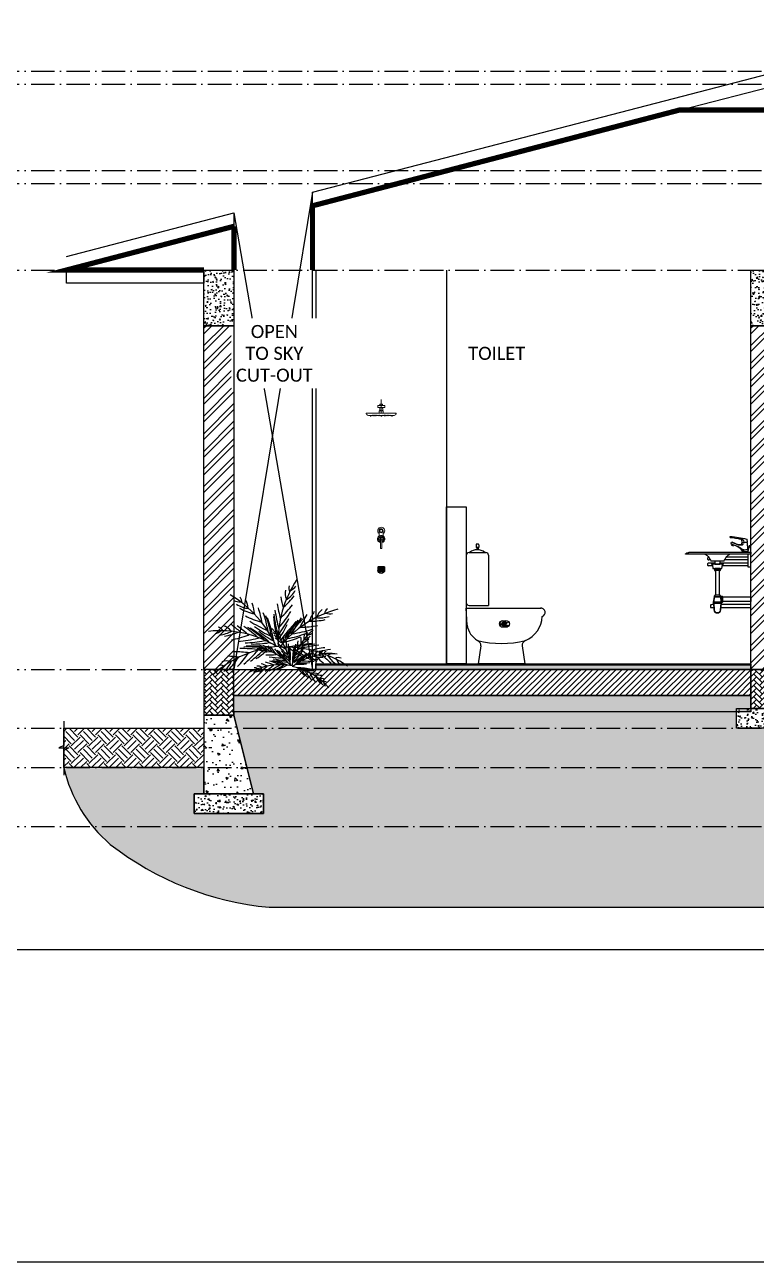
# Model space of a CAD drawing. Header units: millimetres. Extents: x -4167 to 87328, y -21481 to 19784.
# Drawn here: x 32491 to 38081, y -21481 to -12029 of the extents above; entities that cross this region are included whole.
import ezdxf
from ezdxf.xclip import XClip

# ---------------------------------------------------------------- set-up
doc = ezdxf.new("R2010")
doc.units = ezdxf.units.MM
doc.header["$LTSCALE"] = 150
doc.header["$XCLIPFRAME"] = 2
doc.linetypes.add('ACAD_ISO10W100', pattern=[18, 12, -3, 0, -3])
doc.linetypes.add('AI9-LType1', pattern=[1.875, 1.25, -0.625])
for name, color, linetype in [('ad-Elevation 10', 8, 'Continuous'), ('ad-Glass Sectionline', 140, 'Continuous'), ('ad-Grid', 8, 'ACAD_ISO10W100'), ('ad-Lawn', 65, 'Continuous'), ('ad-Ledge wall', 6, 'Continuous'), ('ad-Slab', 3, 'Continuous'), ('ad-Text main', 7, 'Continuous'), ('ad-Tile', 120, 'Continuous'), ('ad-Toilet fixtures', 8, 'Continuous'), ('ad-Wall', 240, 'Continuous'), ('ad-Wall hatch', 8, 'Continuous')]:
    doc.layers.add(name, color=color, linetype=linetype)
doc.layers.add('ad-Landscape', color=7, linetype='Continuous', true_color=0x007f00)
doc.layers.add('ad-Primary Roof', color=5, linetype='Continuous', true_color=0x0000ff)
doc.styles.add('simplex-0.8', font='simplex.shx', dxfattribs={"width": 0.8})
doc.styles.get("Standard").update_dxf_attribs({"font": 'calibril.ttf'})

# ---------------------------------------------------------------- blocks, each defined once
blk = doc.blocks.new('zw$38DE')
at = {"layer": 'ad-Grid', "ltscale": 0.1}
for points in [[(-27431.1, 4570), (0, 4570)], [(-27431.1, 4470), (-2459.8, 4470), (-2319.6, 4127), (0, 4127)], [(-27431.1, 3810), (0, 3810)], [(-27431.1, 3710), (-2459.8, 3710), (-2319.6, 3367), (0, 3367)], [(-27431.1, 3050), (0, 3050)], [(-27431.1, 0), (0, 0)], [(-27431.1, -450), (0, -450)], [(-27431.1, -750), (-2459.8, -750), (-2319.6, -1093), (0, -1093)], [(-27431.1, -1200), (-2459.8, -1200), (-2319.6, -1543), (0, -1543)]]:
    blk.add_lwpolyline(points, dxfattribs=at)
blk = doc.blocks.new('zw$3BC3')
at = {"color": 0, "linetype": 'ByBlock'}
for p, q in [((21.3, 850.7), (148.9, 850.7)), ((74.4, 909.2), (74.4, 887.9)), ((95.7, 887.9), (74.4, 887.9)), ((90.4, 914.5), (79.8, 914.5)), ((79.8, 887.9), (79.8, 872)), ((90.4, 887.9), (90.4, 872)), ((95.7, 909.2), (95.7, 887.9)), ((0, 829.4), (0, 467.9)), ((170.1, 829.4), (170.1, 446.6)), ((-1.3, 425.4), (572.7, 425.4)), ((5.9, 294.9), (-1.3, 425.4)), ((21.3, 446.6), (170.1, 446.6)), ((111.6, 137.5), (91.5, 0)), ((426.9, 137.5), (447.1, 0)), ((447.1, 0), (91.5, 0))]:
    blk.add_line(p, q, dxfattribs=at)
for centre in [(279.2, 304.9), (303.5, 304.9)]:
    blk.add_circle(centre, 25.9)
for centre, radius, start, end in [((21.3, 829.4), 21.3, 90, 180), ((84, 781.3), 90.7, 49.95059, 130.04941), ((79.8, 909.2), 5.32, 90, 180), ((90.4, 909.2), 5.32, 0, 90), ((148.9, 829.4), 21.3, 0, 90), ((21.3, 467.9), 21.3, 180, 270), ((569.5, 392.4), 33.1, 290.24547, 95.57761), ((172.9, 323.3), 169.4, 189.65582, 239.12561), ((371.8, 371), 209.3, 292.69282, 357.35516), ((69.8, 139.3), 41.9, 357.60433, 67.30718), ((269.3, 918.7), 763.1, 256.10247, 283.89753), ((468.7, 139.3), 41.9, 112.69282, 182.39567)]:
    blk.add_arc(centre, radius, start, end, dxfattribs=at)
at = {"char_height": 25, "attachment_point": 3, "style": 'simplex-0.8'}
for insert in [(297.6, 315.7, -0.1), (321.9, 315.7, -0.1)]:
    blk.add_mtext('WC', dxfattribs=dict(at, insert=insert))
blk = doc.blocks.new('zw$487C')
at = {"layer": 'ad-Wall hatch', "transparency": 33554687}
h = blk.add_hatch(dxfattribs=at)
h.set_pattern_fill('AR-CONC', color=256, scale=0.5)
h.set_pattern_definition([(50, (0, -125), (91.092, -7.97), [9.525, -104.775]), (355, (0, -125), (-17.622, 95.528), [7.62, -83.82]), (100.451, (7.59, -125.66), (73.47, 87.559), [8.095, -89.045]), (46.184, (0, -99.6), (135.54, -21.021), [14.287, -157.162]), (96.636, (11.3, -101.35), (118.702, 123.713), [12.143, -133.568]), (351.184, (0, -99.6), (118.702, 123.713), [11.43, -125.73]), (21, (12.7, -105.95), (75.807, -51.133), [9.525, -104.775]), (326, (12.7, -105.95), (30.901, 92.094), [7.62, -83.82]), (71.451, (19.02, -110.21), (106.708, 40.961), [8.095, -89.045]), (37.5, (0, -125), (1.5443, 42.2775), [0, -82.804, 0, -85.09, 0, -84.1375]), (7.5, (0, -125), (33.41, 50.0903), [0, -48.514, 0, -80.899, 0, -32.0675]), (327.5, (-28.32, -125), (67.7953, -2.8644), [0, -31.75, 0, -99.06, 0, -131.445]), (317.5, (-41.02, -125), (74.0646, 12.713), [0, -41.275, 0, -65.786, 0, -93.345])])
h.paths.add_polyline_path([(0, 425), (230, 425), (230, 0), (0, 0)])
at = {"layer": 'ad-Slab'}
blk.add_lwpolyline([(0, 425), (230, 425), (230, 0), (0, 0)], close=True, dxfattribs=at)
blk = doc.blocks.new('TR13')
at = {"layer": 'ad-Landscape'}
for centre, radius, start, end in [((2.274, 0.393), 2.308, 153.8471, 189.8045), ((0.279, 1.137), 0.284, 174.8554, 213.511), ((-1.075, 1.779), 1.451, 318.0291, 330.8083), ((-0.316, 1.395), 0.558, 309.4156, 336.9891), ((0.175, 1.225), 0.119, 165.7556, 225.016), ((-0.039, 1.406), 0.275, 300.4086, 330.328), ((-2.009, -1.216), 2.308, 31.3349, 67.3424), ((-0.935, 1.07), 0.275, 250.8614, 280.7808), ((-0.977, 0.793), 0.119, 356.1734, 55.4338), ((-0.997, 0.657), 0.284, 7.6784, 46.334), ((-3.15, -0.263), 2.724, 18.0744, 23.0247), ((2.477, 1.638), 2.724, 196.5437, 203.1872), ((2.506, 1.862), 2.724, 198.1648, 203.115), ((-1.375, 1.736), 1.774, 319.5294, 331.0874), ((2.005, -1.216), 2.308, 112.6576, 148.6651), ((3.146, -0.263), 2.724, 156.9753, 161.9256), ((0.993, 0.657), 0.284, 133.666, 172.3216), ((0.973, 0.793), 0.119, 124.5662, 183.8266), ((0.931, 1.07), 0.275, 259.2192, 289.1386), ((-0.719, 1.244), 0.558, 244.2003, 271.7738), ((-0.401, 2.033), 1.451, 250.3811, 263.1603), ((-0.147, 2.198), 1.774, 250.102, 261.66), ((-2.981, -0.412), 2.724, 18.0023, 24.6457), ((-2.836, -0.565), 2.724, 17.9053, 26.2647), ((-2.747, -0.676), 2.724, 17.8111, 27.5304), ((-2.685, -0.762), 2.724, 17.7148, 28.6944), ((2.484, 1.18), 2.724, 192.4951, 203.4746), ((2.474, 1.286), 2.724, 193.659, 203.3783), ((2.469, 1.428), 2.724, 194.9247, 203.2841), ((-2.031, 1.689), 2.391, 326.652, 336.6071), ((-1.909, 1.362), 2.194, 329.0112, 339.4033), ((2.432, -1.164), 2.724, 141.1023, 152.0818), ((2.681, -0.762), 2.724, 151.3056, 162.2852), ((2.509, -1.091), 2.724, 142.2662, 151.9855), ((2.743, -0.676), 2.724, 152.4696, 162.1889), ((2.616, -0.998), 2.724, 143.5319, 151.8914), ((2.832, -0.565), 2.724, 153.7353, 162.0947), ((2.977, -0.412), 2.724, 155.3543, 161.9977), ((0.143, 2.198), 1.774, 278.34, 289.898), ((0.397, 2.033), 1.451, 276.8397, 289.6189), ((0.714, 1.244), 0.558, 268.2262, 295.7997), ((-1.204, -0.017), 0.284, 45.1354, 83.791), ((-2.354, -2.058), 2.724, 55.5314, 60.4817), ((-2.168, -2.103), 2.724, 55.4593, 62.1027), ((-1.96, -2.136), 2.724, 55.3623, 63.7217), ((-1.822, -2.17), 2.724, 55.2681, 64.9875), ((0.378, 2.594), 2.391, 244.5823, 254.5374), ((-1.72, -2.2), 2.724, 55.1719, 66.1514), ((0.501, 2.268), 2.194, 241.7861, 252.1783), ((-1.648, 1.025), 1.86, 331.1427, 342.4295), ((-0.505, 2.268), 2.194, 287.8217, 298.2139), ((-0.382, 2.594), 2.391, 285.4626, 295.4177), ((-0.926, -2.022), 2.2, 65.9785, 103.9755), ((-1.406, 0.348), 0.275, 288.3185, 318.2379), ((-1.27, 0.102), 0.119, 33.6304, 92.8909), ((-1.34, 0.618), 0.558, 281.6573, 309.2309), ((-1.568, 1.437), 1.451, 287.8381, 300.6174), ((-1.506, 1.693), 1.774, 287.559, 299.1171), ((-1.33, 2.326), 2.391, 282.0393, 291.9945), ((-1.034, 2.143), 2.194, 279.2432, 289.6353), ((-0.755, 1.82), 1.86, 276.2169, 287.5038), ((0.527, 1.842), 1.86, 238.7599, 250.0467), ((0.467, -2.181), 2.2, 63.0377, 101.5351), ((-0.531, 1.842), 1.86, 289.9533, 301.2401), ((1.201, -2.533), 2.724, 100.8618, 111.8414), ((1.307, -2.526), 2.724, 102.0258, 111.7451), ((1.508, 1.853), 2.194, 237.3779, 247.7701), ((1.449, -2.524), 2.724, 103.2915, 111.6509), ((1.838, 1.966), 2.391, 235.0188, 244.9739), ((1.659, -2.538), 2.724, 104.9105, 111.5539), ((1.85, -2.536), 2.724, 106.5316, 111.4818), ((0.502, -2.259), 2.308, 102.0179, 139.5122), ((-0.562, -2.939), 2.724, 90.1721, 96.8155), ((-2.179, 0.559), 1.774, 322.2718, 333.8299), ((-0.372, -2.848), 2.724, 90.0751, 98.4345), ((-0.239, -2.797), 2.724, 89.9809, 99.7003), ((-2.395, 1.179), 2.391, 316.7521, 326.7073), ((-0.138, -2.764), 2.724, 89.8847, 100.8642), ((-2.047, 1.197), 2.194, 313.956, 324.3481), ((-1.633, 1.091), 1.86, 310.9297, 322.2166), ((1.163, 1.602), 1.86, 239.5095, 250.7963), ((1.867, 1.309), 1.774, 227.8962, 239.4542), ((1.869, 1.046), 1.451, 226.3959, 239.1751), ((1.463, 0.299), 0.558, 217.7824, 245.3559), ((1.188, -0.289), 0.284, 83.2222, 121.8778), ((1.28, -0.188), 0.119, 74.1224, 133.3828), ((1.467, 0.021), 0.275, 208.7754, 238.6948), ((-0.972, -0.722), 0.284, 79.8482, 118.5038), ((-1.445, -0.278), 0.558, 316.3701, 343.9437), ((-0.755, -3.055), 2.724, 90.2442, 95.1945), ((-2.099, 0.266), 1.451, 322.5509, 335.3302), ((-1.095, -0.662), 0.119, 68.3432, 127.6037), ((-1.346, -0.538), 0.275, 323.0313, 352.9507)]:
    blk.add_arc(centre, radius, start, end, dxfattribs=at)
blk = doc.blocks.new('Shower rod')
at = {"lineweight": 0}
for p, q in [((-9.1, 0), (-10.3, -1.2)), ((9.1, 0), (-9.1, 0)), ((9.1, 0), (10.3, -1.2)), ((-27, -9.7, 0), (-10.6, -9.7, 0)), ((-27, -25.7, 0), (-27, -9.7, 0)), ((-26, -26.7, 0), (-10.6, -26.7, 0)), ((-16, -50.9, 0), (-15.5, -50.4, 0)), ((-16, -68.5), (-16, -50.9, 0)), ((-15.5, -69), (-16, -68.5)), ((-15.5, -50.4, 0), (0, -50.4, 0)), ((-14, -70), (-15.5, -69)), ((-14, -69), (-14, -70)), ((-10.5, -32.8, 0), (-11.5, -34.6, 0)), ((-11.5, -34.6, 0), (-11.5, -47, 0)), ((-9, -47.7, 0), (-11.5, -47, 0)), ((-10.6, -9.7, 0), (27, -9.7, 0)), ((-10.3, -1.2), (-10.5, -9.7)), ((-10.5, -26.7), (-10.5, -32.8, 0)), ((26, -26.7, 0), (-9.9, -26.7, 0)), ((-9, -47.7, 0), (-9, -49.7, 0)), ((15.5, -50.4, 0), (0, -50.4, 0)), ((9, -47.7, 0), (11.5, -47, 0)), ((9, -47.7, 0), (9, -49.7, 0)), ((10.3, -1.2), (10.5, -9.7)), ((10.5, -26.7), (10.5, -32.8, 0)), ((10.5, -32.8, 0), (11.5, -34.6, 0)), ((11.5, -34.6, 0), (11.5, -47, 0)), ((14, -70), (15.5, -69)), ((14, -69), (14, -70)), ((16, -50.9, 0), (15.5, -50.4, 0)), ((15.5, -69), (16, -68.5)), ((16, -68.5), (16, -50.9, 0)), ((27, -25.7, 0), (27, -9.7, 0))]:
    blk.add_line(p, q, dxfattribs=at)
at = {"linetype": 'AI9-LType1', "lineweight": 0}
blk.add_line((0, 34.4, 0), (0, -69.7, 0), dxfattribs=at)
at = {"lineweight": 0}
blk.add_lwpolyline([(98, -86), (98, -86, 0.265449), (115, -73), (115, -70), (-115, -70), (-115, -73, 0.308955), (-98, -86)], format="xyb", close=True, dxfattribs=at)
at = {"ltscale": 5, "elevation": 0}
for points in [[(-77.6, -86), (-77.6, -88.5), (-85.6, -88.5), (-85.6, -86)], [(4, -86), (4, -88.5), (-4, -88.5), (-4, -86)], [(85.6, -86), (85.6, -88.5), (77.6, -88.5), (77.6, -86)]]:
    blk.add_lwpolyline(points, dxfattribs=at)
at = {"ltscale": 5}
for points in [[(-65.5, -86.8), (-65.5, -86), (-68.7, -86), (-68.7, -86.8)], [(-55, -86.8), (-55, -86), (-58.2, -86), (-58.2, -86.8)], [(-44.5, -86.8), (-44.5, -86), (-47.7, -86), (-47.7, -86.8)], [(-33.9, -86.8), (-33.9, -86), (-37.1, -86), (-37.1, -86.8)], [(-23.4, -86.8), (-23.4, -86), (-26.6, -86), (-26.6, -86.8)], [(-12.9, -86.8), (-12.9, -86), (-16.1, -86), (-16.1, -86.8)], [(16.1, -86.8), (16.1, -86), (12.9, -86), (12.9, -86.8)], [(26.6, -86.8), (26.6, -86), (23.4, -86), (23.4, -86.8)], [(37.1, -86.8), (37.1, -86), (33.9, -86), (33.9, -86.8)], [(47.7, -86.8), (47.7, -86), (44.5, -86), (44.5, -86.8)], [(58.2, -86.8), (58.2, -86), (55, -86), (55, -86.8)], [(68.7, -86.8), (68.7, -86), (65.5, -86), (65.5, -86.8)]]:
    blk.add_lwpolyline(points, dxfattribs=at)
at = {"lineweight": 0, "elevation": 0}
for points in [[(-27, -25.7), (-27, -25.7, 0.413779), (-26, -26.7)], [(-9, -49.7), (-9, -49.7, 0.102084), (-10.9, -50.4)], [(10.9, -50.4), (10.9, -50.4, 0.102337), (9, -49.7)], [(26, -26.7), (26, -26.7, 0.414311), (27, -25.7)]]:
    blk.add_lwpolyline(points, format="xyb", dxfattribs=at)
at = {"ltscale": 5}
for centre, radius, start, end in [((-81.6, -84, 0), 6, 228.20836, 311.79164), ((-67.1, -86.8), 1.6, 180.06069, 359.93931), ((-56.6, -86.8), 1.6, 180.06069, 359.93931), ((-46.1, -86.8), 1.6, 180.06069, 359.93931), ((-35.5, -86.8), 1.6, 180.06069, 359.93931), ((-25, -86.8), 1.6, 180.06069, 359.93931), ((-14.5, -86.8), 1.6, 180.06069, 359.93931), ((0, -84, 0), 6, 228.20836, 311.79164), ((14.5, -86.8), 1.6, 180.06069, 359.93931), ((25, -86.8), 1.6, 180.06069, 359.93931), ((35.5, -86.8), 1.6, 180.06069, 359.93931), ((46.1, -86.8), 1.6, 180.06069, 359.93931), ((56.6, -86.8), 1.6, 180.06069, 359.93931), ((67.1, -86.8), 1.6, 180.06069, 359.93931), ((81.6, -84, 0), 6, 228.20836, 311.79164)]:
    blk.add_arc(centre, radius, start, end, dxfattribs=at)
blk = doc.blocks.new('TAB')
at = {"lineweight": 18}
for p, q in [((-56.6, 150.7, 0), (-56.6, 100.9, 0)), ((-40.6, 100.9, 0), (-56.6, 100.9, 0)), ((-56.6, 100.9, 0), (-56.6, 83.1, 0)), ((-45.4, 15.2, 0), (-45.4, 108.6, 0)), ((-40.6, 100.9, 0), (-24.6, 100.9, 0)), ((-35.4, 15.2, 0), (-35.4, 108.6, 0)), ((-24.6, 100.9, 0), (-24.6, 154, 0)), ((-24.6, 100.9, 0), (-24.6, 83.1, 0)), ((-40.6, 82.1, 0), (-55.6, 82.1, 0)), ((-45.4, 15.2, 0), (-35.4, 15.2, 0)), ((-40.6, 82.1, 0), (-25.6, 82.1, 0))]:
    blk.add_line(p, q, dxfattribs=at)
for radius in [14.5, 11, 10.5]:
    blk.add_circle((-40.4, 150.7, 0), radius, dxfattribs=at)
for radius, start, end in [(26.8, 307.05147, 232.94853), (16.2, 11.67861, 180)]:
    blk.add_arc((-40.4, 150.7, 0), radius, start, end, dxfattribs=at)
for points in [[(-35.4, 60.5, 0), (-20.1, 63.3, 0), (-9.9, 77.9, 0), (-12.7, 93.2, 0), (-15.5, 108.5, 0), (-30.1, 118.7, 0), (-45.4, 115.9, 0), (-60.7, 113.2, 0), (-70.8, 98.5, 0), (-68.1, 83.2, 0), (-66, 71.7, 0), (-56.9, 62.6, 0), (-45.4, 60.5, 0)], [(-35.4, 67.8, 0), (-24.1, 70.6, 0), (-17.2, 82, 0), (-20, 93.2, 0), (-22.8, 104.5, 0), (-34.1, 111.4, 0), (-45.4, 108.6, 0), (-56.6, 105.9, 0), (-63.5, 94.5, 0), (-60.8, 83.2, 0), (-58.9, 75.6, 0), (-53, 69.7, 0), (-45.4, 67.8, 0)]]:
    blk.add_open_spline(points, degree=3, knots=[0, 0, 0, 0, 1, 1, 1, 2, 2, 2, 3, 3, 3, 4, 4, 4, 4], dxfattribs=at)
for points in [[(-56.6, 83.1, 0), (-56.6, 82.6, 0), (-56.1, 82.1, 0), (-55.6, 82.1, 0)], [(-25.6, 82.1, 0), (-25, 82.1, 0), (-24.6, 82.6, 0), (-24.6, 83.1, 0)]]:
    blk.add_open_spline(points, degree=3, dxfattribs=at)
blk = doc.blocks.new('A$Cfb0e106e')
at = {"lineweight": 9}
h = blk.add_hatch(dxfattribs=at)
h.set_pattern_fill('HONEY', color=256, scale=6)
h.set_pattern_definition([(0, (-1429.58607, -463.24836), (1.125, 0.64951905), [0.75, -1.5]), (120, (-1429.58607, -463.24836), (-1.125, 0.64951905), [0.75, -1.5]), (60, (-1429.58607, -463.24836), (2e-16, 1.2990381), [-1.5, 0.75])])
edge = h.paths.add_edge_path()
edge.add_ellipse((0, -1.7), major_axis=(12, 0), ratio=0.092815, start_angle=0, end_angle=360)
for p, q in [((-26, 24), (-26, 0)), ((-24, 26), (24, 26)), ((-21, 16), (21, 16)), ((-21, 16), (-21, 5)), ((-21, 5), (21, 5)), ((-12, 0.9, 0), (-12, -1.7, 0)), ((12, 0.9, 0), (12, -1.7, 0)), ((21, 16), (21, 5)), ((26, 24), (26, 0))]:
    blk.add_line(p, q)
for centre, radius, start, end in [((-24, 24), 2, 90, 180), ((0, 0), 26, 180, 0), ((0, 5), 21, 180, 0), ((-11.8, 10.9), 11, 212.65822, 226.87233), ((-15.8, 6.6), 5, 226.87233, 251.64379), ((0, 84.5, 0), 84.5, 258.10701, 281.89299), ((15.8, 6.6), 5, 288.35621, 313.12767), ((11.8, 10.9), 11, 313.12767, 327.34178), ((24, 24), 2, 0, 90)]:
    blk.add_arc(centre, radius, start, end)
blk.add_ellipse((0, -1.7, 0), major_axis=(12, 0), ratio=0.092815)
blk = doc.blocks.new('hdgew')
at = {"layer": 'ad-Toilet fixtures', "xscale": -1}
for name, p in [('Shower rod', (-450, 2025.7, 0)), ('TAB', (-490.4, 907.3, 0))]:
    blk.add_blockref(name, p, dxfattribs=at)
at = {"layer": 'ad-Toilet fixtures'}
blk.add_blockref('A$Cfb0e106e', (-450, 758), dxfattribs=at)
blk = doc.blocks.new('sink side')
for p, q in [((-146.4, -82.4), (-150.8, -73.8)), ((-150.6, -73.3), (-143.5, -70.9)), ((-145.3, -82.4), (-145.9, -82.6)), ((-135.7, -111.1), (-145.3, -82.4)), ((-143, -71.2), (-141.4, -80.7)), ((-141.7, -81.2), (-142.3, -81.4)), ((-142.3, -81.4), (-135.1, -103)), ((-135.1, -103), (-130.8, -47.2)), ((-130.9, -40.9), (-128.3, -24.1)), ((-129.5, -41.1), (-130.9, -40.9)), ((-130.8, -47.2), (-129.9, -47.3)), ((-129.9, -47.3), (-129.5, -41.1)), ((-129.9, -47.3), (-88, -50.5)), ((-87.8, -47.4), (-129.5, -41.1)), ((-96.7, -57.7), (-96.1, -61.4)), ((-91.1, -65.8), (-62.1, -65.8)), ((-87.8, -47.4), (-88, -50.5)), ((-88, -50.5), (-87, -50.6)), ((-87.2, -47.5), (-87.8, -47.4)), ((-85.4, -25), (-87.2, -47.5)), ((-87, -50.6), (-85.5, -61.1)), ((-81.5, -20.4), (-85.4, -25)), ((-82.4, -63.8), (-62.1, -63.8)), ((-59.6, -63.3), (-13.6, -44)), ((-58.9, -65.2), (-12.9, -45.9)), ((-25.2, -63.9), (-52.3, -75.2)), ((-9.2, -57.1), (-25.2, -63.9)), ((-22.2, -71.1), (-25.2, -63.9)), ((-6.2, -64.4), (-22.2, -71.1)), ((-8.3, -56.8), (-9.2, -57.1)), ((-9.2, -57.1), (-6.2, -64.4)), ((-137.7, -234.3), (-137.7, -132.3)), ((-137.7, -159.5), (30.7, -159.5)), ((-137.7, -179.1), (42.8, -179.1)), ((-136.3, -119), (-135.7, -111.1)), ((-135.7, -119), (-136.3, -119)), ((-135.7, -111.1), (-135.1, -103)), ((-135.7, -119), (-93.7, -119)), ((-135.7, -121.6), (-135.7, -119)), ((-93.7, -121.6), (-135.7, -121.6)), ((-135, -103.3), (-135.1, -103)), ((-91.8, -98.1), (-118.6, -102.5)), ((-93.7, -119), (-93.7, -121.6)), ((153.2, -179.1), (164.7, -179.1)), ((169.1, -178.1), (164.7, -179.1)), ((165.2, -159.6), (169.1, -160.6)), ((169.1, -160.6), (172, -162.6)), ((171.8, -176.2), (169.1, -178.1)), ((173.7, -173.5), (171.8, -176.2)), ((172, -162.6), (173.8, -165.7)), ((174.6, -169.5), (173.7, -173.5)), ((173.8, -165.7), (174.6, -169.5)), ((-157.7, -234.3), (-137.7, -234.3)), ((-137.7, -204.5), (78.6, -204.5)), ((-137.7, -224.1), (60.6, -224.1)), ((77, -246), (119, -246)), ((77, -251.5), (119, -251.5)), ((82, -261.5), (114, -261.5)), ((98, -212.9), (98, -212.9)), ((117.4, -204.5), (164.7, -204.5)), ((135.5, -224.1), (164.7, -224.1)), ((164.7, -204.5), (169.1, -205.6)), ((169.1, -223.1), (164.7, -224.1)), ((169.1, -205.6), (172, -207.6)), ((171.8, -221.2), (169.1, -223.1)), ((173.7, -218.5), (171.8, -221.2)), ((172, -207.6), (173.8, -210.7)), ((174.6, -214.5), (173.7, -218.5)), ((173.8, -210.7), (174.6, -214.5)), ((57.3, -497.5, 0), (57.3, -462.5)), ((65.9, -497.5), (65.9, -462.5)), ((75.4, -462.5), (69, -497.5)), ((82, -450), (114, -450)), ((82, -450), (114, -450)), ((114, -460), (82, -460)), ((114, -462), (82, -462)), ((-157.7, -521.4), (71, -521.4)), ((-157.7, -521.4), (71, -521.4)), ((72.7, -543.7), (-157.7, -543.7)), ((72.7, -543.7), (-157.7, -543.7)), ((128, -503), (68, -503)), ((68, -503), (128, -503)), ((126, -509), (70, -509)), ((70, -509), (126, -509)), ((151.5, -543.7), (123.3, -543.7)), ((125.1, -521.4), (139.5, -521.4)), ((139.5, -521.4), (143.7, -521.9)), ((143.7, -521.9), (147.4, -523.4)), ((147.4, -523.4), (150.3, -526.4)), ((150.3, -526.4), (151.5, -529.4)), ((151.5, -529.4), (151.5, -543.7))]:
    blk.add_line(p, q)
for points in [[(-57.7, -121.6), (-157.7, -121.6), (-157.7, -134.8), (2.1, -134.8), (193.9, -134.8), (341.6, -134.8, 0.407492), (342.3, -134.2, 0.164207), (317.3, -123.5)], [(193.9, -134.8, 0.073224), (176.8, -146.8, 0.099505), (151.6, -182.7, -0.220326), (146.5, -187.2, -0.071091), (142.7, -187.7), (122.1, -187.7), (73.7, -187.7), (53.4, -187.7, -0.071131), (49.5, -187.2, -0.220214), (44.5, -182.7, 0.099492), (19.2, -146.8, 0.073225), (2.1, -134.8)], [(122.1, -187.7, 0.389222), (118.5, -191.1), (116.8, -212, -0.388879), (115.8, -212.9), (80.2, -212.9, -0.388879), (79.2, -212), (77.4, -191.1, 0.388879), (73.7, -187.7)]]:
    blk.add_lwpolyline(points, format="xyb")
blk.add_lwpolyline([(317.3, -123.5), (317.3, -123.5), (317.3, -121.5), (-57.7, -121.6), (-57.7, -123.5)], close=True)
blk.add_lwpolyline([(111.4, -212.8), (131.4, -211.5), (136.5, -211.1), (144.7, -209.8), (140.8, -211.3), (138.8, -212.9), (137.1, -215.5), (136.3, -218.3), (132.6, -244.3), (132.3, -245.1), (131.8, -245.6), (131.1, -245.9), (130.6, -246), (119, -246), (119, -251.5), (120.5, -251.5), (120.5, -257.5, -0.414214), (116.5, -261.5), (114, -261.5), (114, -450), (116.5, -450, -0.414214), (120.5, -454), (120.5, -460), (114, -460), (114, -462), (120.5, -462), (128, -503), (128, -509), (126, -509), (122, -561, -0.414214), (98, -585, -0.414214), (74, -561), (70, -509), (68, -509), (68, -503), (75.5, -462), (82, -462), (82, -460), (75.5, -460), (75.5, -454, -0.414214), (79.5, -450), (82, -450), (82, -261.5), (79.5, -261.5, -0.414214), (75.5, -257.5), (75.5, -251.5), (77, -251.5), (77, -246), (65.4, -246), (64.9, -245.9), (64.3, -245.6), (63.7, -245.1), (63.4, -244.3), (59.8, -218.3), (58.9, -215.5), (57.2, -212.9), (55.3, -211.3), (51.4, -209.8), (59.5, -211.1), (64.6, -211.5), (84.6, -212.8), (98, -212.9), (98, -212.9)], format="xyb", close=True)
at = {"linetype": 'Continuous'}
blk.add_lwpolyline([(130.6, -246), (130.9, -246), (131.1, -245.9), (131.3, -245.9), (131.5, -245.8), (131.8, -245.6), (132, -245.5), (132.1, -245.3), (132.3, -245.1), (132.4, -244.9), (132.5, -244.7), (132.6, -244.5), (132.6, -244.3)], dxfattribs=at)
for points in [[(82, -450), (79.5, -450), (75.5, -454), (75.5, -460), (82, -460), (82, -462), (75.5, -462), (75.4, -462.5), (65.9, -462.5), (65.9, -456.1), (62.3, -456.1), (57.3, -461.1), (57.3, -462.5), (-157.7, -462.5), (-157.7, -497.5), (57.3, -497.5), (57.3, -498.8), (62.3, -503.8), (65.9, -503.8), (65.9, -497.5), (69, -497.5), (68, -503), (68, -509), (70, -509), (74, -561)], [(122, -561), (126, -509), (128, -509), (128, -503), (120.5, -462), (114, -462), (114, -460), (120.5, -460), (120.5, -454), (116.5, -450), (114, -450)], [(125.1, -521.4), (139.5, -521.4), (143.7, -521.9), (147.4, -523.4), (150.3, -526.4), (151.5, -529.4), (151.5, -543.7), (123.3, -543.7)]]:
    blk.add_lwpolyline(points)
for centre, radius, start, end in [((0, 0), 0.0153, 275.99939, 157.89352), ((-2, -3.8), 4.32, 306.18481, 63.16572), ((-150.5, -73.7), 0.394, 108.40032, 207.45404), ((-146, -82.2), 0.394, 207.45404, 288.40032), ((-143.4, -71.3), 0.394, 9.34659, 108.40032), ((-141.8, -80.8), 0.394, 288.40032, 9.34659), ((-123.7, -24.8), 4.73, 102.36551, 171.36889), ((118.9, -1130.9), 1137.2, 95.99939, 102.36551), ((-29.4, -152.5), 82.8, 98.07047, 156.16039), ((-74.3, -44.8), 30, 139.27241, 180.16863), ((-76.8, -43.8), 27.4, 72.0548, 137.58176), ((-91.1, -60.7), 5.12, 188.01513, 270), ((-23.6, -143.8), 74.3, 112.75098, 160.53053), ((-82.4, -60.7), 3.15, 188.01513, 270), ((42.5, -532.7), 527, 94.56595, 103.61415), ((-62.1, -57.5), 6.31, 270, 292.75098), ((-62.1, -57.5), 8.28, 270, 292.75098), ((-12.4, -46.9), 3.15, 34.98233, 112.75098), ((-12.4, -46.9), 1.18, 34.98233, 112.75098), ((-26.9, -57.1), 20.8, 10.51963, 34.98233), ((-9.5, -53.8), 3.15, 292.75098, 10.51963), ((-124.6, -85.9), 14.7, 227.99547, 236.03018), ((-120.3, -82.6), 19.9, 231.12091, 274.89744), ((98, -561), 24, 180, 0)]:
    blk.add_arc(centre, radius, start, end)
blk = doc.blocks.new('zw$AB65')
at = {"layer": 'ad-Elevation 10'}
h = blk.add_hatch(dxfattribs=at)
h.set_pattern_fill('AR-SAND', color=256)
h.set_pattern_definition([(37.5, (142.116, -6809.993), (-1.60003, 48.94132), [0, -38.608, 0, -43.18, 0, -41.275]), (7.5, (142.116, -6809.99), (44.95233, 71.6825), [0, -20.828, 0, -34.798, 0, -13.335]), (327.5, (110.874, -6809.993), (79.09924, 0.14372), [0, -12.7, 0, -45.72, 0, -59.69]), (317.5, (110.874, -6809.99), (76.35565, 22.29293), [0, -6.35, 0, -29.972, 0, -34.29])])
h.paths.add_polyline_path([(855, 34), (4180, 34), (4180, 0), (855, 0)])
at = {"layer": 'ad-Tile'}
h = blk.add_hatch(dxfattribs=at)
h.set_pattern_fill('_USER', color=256, scale=25, angle=90, pattern_type=0)
h.set_pattern_definition([(90, (142.116, -6817.993), (-25, 2e-15), [])])
h.paths.add_polyline_path([(855, 42), (4180, 42), (4180, 34), (855, 34)])
at = {"layer": 'ad-Wall hatch', "transparency": 33554687}
h = blk.add_hatch(dxfattribs=at)
h.set_pattern_fill('ANSI32', color=256, scale=10)
h.set_pattern_definition([(45, (115, 3e-10), (-67.352, 67.352), []), (45, (159.9, 3e-10), (-67.352, 67.352), [])])
h.paths.add_polyline_path([(230, 2625), (230, 0), (0, 0), (0, 2625)])
h = blk.add_hatch(dxfattribs=at)
h.set_pattern_fill('ANSI32', color=256, scale=10)
h.set_pattern_definition([(45, (4295, 3e-10), (-67.352, 67.352), []), (45, (4339.9, 3e-10), (-67.352, 67.352), [])])
h.paths.add_polyline_path([(4410, 2625), (4410, 0), (4180, 0), (4180, 2625)])
at = {"layer": 'ad-Elevation 10'}
for points in [[(830, 3643.8), (230, 0)], [(230, 3487.3), (830, 0)]]:
    blk.add_lwpolyline(points, dxfattribs=at)
at = {"layer": 'ad-Elevation 10', "elevation": 0}
blk.add_lwpolyline([(855, 34), (4180, 34), (4180, 0), (855, 0)], close=True, dxfattribs=at)
at = {"layer": 'ad-Glass Sectionline'}
blk.add_lwpolyline([(830, 3050), (855, 3050), (855, 0), (830, 0)], close=True, dxfattribs=at)
at = {"layer": 'ad-Ledge wall', "elevation": 0}
blk.add_lwpolyline([(1855, 1242), (2005, 1242), (2005, 42), (1855, 42)], close=True, dxfattribs=at)
at = {"layer": 'ad-Tile', "elevation": 0}
blk.add_lwpolyline([(855, 42), (4180, 42), (4180, 34), (855, 34)], close=True, dxfattribs=at)
at = {"layer": 'ad-Toilet fixtures', "elevation": 0}
blk.add_lwpolyline([(1855, 3050), (1855, 42)], dxfattribs=at)
at = {"layer": 'ad-Wall'}
blk.add_lwpolyline([(4410, 2625), (4410, 0), (4180, 0), (4180, 2625)], close=True, dxfattribs=at)
at = {"layer": 'ad-Landscape', "color": 3, "xscale": 371.7714047588047, "yscale": 371.7714047588047, "zscale": 371.7714047588047, "rotation": 352.4468819518881}
blk.add_blockref('TR13', (567.7, 177.3), dxfattribs=at)
at = {"layer": 'ad-Landscape', "color": 104, "xscale": 223.0628428573714, "yscale": 223.0628428573714, "zscale": 223.0628428573714, "rotation": 337.6020414040113}
blk.add_blockref('TR13', (672.4, 28.2), dxfattribs=at)
at = {"layer": 'ad-Slab'}
blk.add_blockref('zw$487C', (4180, 2625), dxfattribs=at)
at = {"layer": 'ad-Toilet fixtures', "xscale": -1}
for name, p in [('hdgew', (905, 0, 0)), ('sink side', (4022.3, 1015.5))]:
    blk.add_blockref(name, p, dxfattribs=at)
at = {"layer": 'ad-Toilet fixtures'}
blk.add_blockref('zw$3BC3', (2005, 42, 0), dxfattribs=at)
at = {"layer": 'ad-Text main', "insert": (2238, 2413.1), "char_height": 100, "width": 531.957, "attachment_point": 5, "bg_fill": 2}
blk.add_mtext('TOILET', dxfattribs=at)
at = {"layer": 'ad-Text main', "insert": (538.4, 2413.1), "char_height": 100, "width": 555.925, "attachment_point": 5, "bg_fill": 2}
blk.add_mtext('OPEN TO SKY CUT-OUT', dxfattribs=at)
at = {"layer": 'ad-Wall'}
blk.add_lwpolyline([(230, 2625), (230, 0), (0, 0), (0, 2625)], close=True, dxfattribs=at)
at = {"layer": 'ad-Slab'}
blk.add_blockref('zw$487C', (0, 2625), dxfattribs=at)
blk = doc.blocks.new('zw$C160')
blk.add_lwpolyline([(-1280, -100), (-1280, 0), (-230, 0), (-230, -100)], close=True)
at = {"layer": 'ad-Elevation 10'}
for points in [[(600, 490.5), (600, 593.8), (4162.4, 1520), (4797.5, 1520)], [(3403.9, 1222), (4175.2, 1420), (4797.5, 1420)], [(-1280, 103.4), (0, 437.3), (0, 334)]]:
    blk.add_lwpolyline(points, dxfattribs=at)
at = {"layer": 'ad-Primary Roof', "const_width": 40}
for points in [[(600, 0), (600, 490.5), (3403.9, 1222), (4797.5, 1222)], [(-230, 0), (-1280, 0), (0, 334)], [(0, 334), (0, 0)]]:
    blk.add_lwpolyline(points, dxfattribs=at)
blk = doc.blocks.new('A$Ccf68a1fe')
at = {"layer": 'ad-Wall hatch', "transparency": 33554687}
h = blk.add_hatch(dxfattribs=at)
h.set_pattern_fill('AR-HBONE', color=256, scale=0.3)
h.set_pattern_definition([(45, (-7e-12, -350), (1e-14, 43.1052), [91.44, -30.48]), (135, (21.553, -328.447), (2e-14, 43.1052), [91.44, -30.48])])
h.paths.add_polyline_path([(0, 0), (230, 0), (230, -300), (0, -300)])
at = {"layer": 'ad-Slab'}
blk.add_lwpolyline([(0, 0), (230, 0), (230, -300), (0, -300), (0, 0)], dxfattribs=at)
blk = doc.blocks.new('A$C46166ea8')
at = {"layer": 'ad-Wall hatch', "transparency": 33554687}
h = blk.add_hatch(dxfattribs=at)
h.set_pattern_fill('AR-CONC', color=256, scale=0.5)
h.set_pattern_definition([(50, (-110, -450), (91.092, -7.97), [9.525, -104.775]), (355, (-110, -450), (-17.622, 95.528), [7.62, -83.82]), (100.451, (-102.41, -450.66), (73.47, 87.559), [8.095, -89.045]), (46.184, (-110, -424.6), (135.54, -21.02), [14.287, -157.162]), (96.636, (-98.7, -426.35), (118.702, 123.713), [12.143, -133.568]), (351.184, (-110, -424.6), (118.7, 123.713), [11.43, -125.73]), (21, (-97.3, -430.95), (75.807, -51.133), [9.525, -104.775]), (326, (-97.3, -430.95), (30.901, 92.094), [7.62, -83.82]), (71.451, (-90.98, -435.21), (106.708, 40.961), [8.095, -89.045]), (37.5, (-110, -450), (1.5443, 42.2775), [0, -82.804, 0, -85.09, 0, -84.1375]), (7.5, (-110, -450), (33.41, 50.0903), [0, -48.514, 0, -80.899, 0, -32.0675]), (327.5, (-138.32, -450), (67.7953, -2.8644), [0, -31.75, 0, -99.06, 0, -131.445]), (317.5, (-151.02, -450), (74.0646, 12.713), [0, -41.275, 0, -65.786, 0, -93.345])])
h.paths.add_polyline_path([(-110, -300), (340, -300), (340, -450), (-110, -450)])
at = {"layer": 'ad-Slab'}
blk.add_lwpolyline([(-110, -300), (340, -300), (340, -450), (-110, -450)], close=True, dxfattribs=at)
blk.add_blockref('A$Ccf68a1fe', (0, 0), dxfattribs=at)
blk = doc.blocks.new('zw$AF79')
at = {"layer": 'ad-Wall hatch', "transparency": 33554687}
h = blk.add_hatch(dxfattribs=at)
h.set_pattern_fill('AR-HBONE', color=256, scale=0.3)
h.set_pattern_definition([(45, (-5e-12, -350), (1e-14, 43.1052), [91.44, -30.48]), (135, (21.553, -328.447), (2e-14, 43.1052), [91.44, -30.48])])
h.paths.add_polyline_path([(0, 0), (230, 0), (230, -350), (0, -350)])
at = {"layer": 'ad-Slab'}
blk.add_lwpolyline([(0, 0), (230, 0), (230, -350), (0, -350), (0, 0)], dxfattribs=at)
blk = doc.blocks.new('zw$5A5B')
at = {"layer": 'ad-Wall hatch', "transparency": 33554687}
h = blk.add_hatch(dxfattribs=at)
h.set_pattern_fill('AR-CONC', color=256, angle=360)
h.set_pattern_definition([(50, (-150, -950), (182.185, -15.94), [19.05, -209.55]), (355, (-150, -950), (-35.243, 191.057), [15.24, -167.64]), (100.451, (-134.82, -951.33), (146.94, 175.118), [16.19, -178.09]), (46.184, (-150, -899.2), (271.08, -42.04), [28.575, -314.325]), (96.636, (-127.4, -902.7), (237.4, 247.43), [24.285, -267.136]), (351.184, (-150, -899.2), (237.4, 247.43), [22.86, -251.46]), (21, (-124.6, -911.9), (151.614, -102.265), [19.05, -209.55]), (326, (-124.6, -911.9), (61.8, 184.19), [15.24, -167.64]), (71.45, (-111.97, -920.42), (213.416, 81.923), [16.19, -178.09]), (37.5, (-150, -950), (3.0886, 84.555), [0, -165.608, 0, -170.18, 0, -168.275]), (7.5, (-150, -950), (66.82, 100.18), [0, -97.028, 0, -161.798, 0, -64.135]), (327.5, (-206.64, -950), (135.5906, -5.729), [0, -63.5, 0, -198.12, 0, -262.89]), (317.5, (-232.04, -950), (148.13, 25.426), [0, -82.55, 0, -131.572, 0, -186.69])])
h.paths.add_polyline_path([(0, -350), (230, -350), (230, -950), (-150, -950)])
h = blk.add_hatch(dxfattribs=at)
h.set_pattern_fill('AR-CONC', color=256, scale=0.5, angle=360)
h.set_pattern_definition([(50, (-59428.06, 1542.97), (91.09233, -7.96954), [9.525, -104.775]), (355, (-59428.06, 1542.97), (-17.62171, 95.52842), [7.62, -83.82029]), (100.45144, (-59420.47, 1542.305), (73.47062, 87.55888), [8.095, -89.04512]), (46.1842, (-59428.06, 1568.37), (135.53952, -21.02116), [14.2875, -157.1625]), (96.63556, (-59416.76, 1566.62), (118.70207, 123.71306), [12.1425, -133.5678]), (351.18415, (-59428.06, 1568.37), (118.70207, 123.71306), [11.42998, -125.72987]), (21, (-59415.36, 1562.02), (75.8072, -51.1326), [9.525, -104.775]), (326, (-59415.36, 1562.02), (30.90101, 92.09398), [7.62, -83.82]), (71.45144, (-59409.04, 1557.76), (106.70821, 40.96138), [8.095, -89.04497]), (37.5, (-59428.057, 1542.97), (1.544302, 42.27752), [0, -82.804, 0, -85.09, 0, -84.1375]), (7.5, (-59428.057, 1542.97), (33.40983, 50.090287), [0, -48.514, 0, -80.899, 0, -32.0675]), (327.5, (-59456.378, 1542.97), (67.795298, -2.864372), [0, -31.75, 0, -99.06, 0, -131.445]), (317.5, (-59469.08, 1542.97), (74.06459, 12.713246), [0, -41.275, 0, -65.786, 0, -93.345])])
h.paths.add_polyline_path([(305, -1100), (-225, -1100), (-225, -950), (305, -950)])
at = {"layer": 'ad-Slab'}
for points in [[(0, -350), (230, -350), (230, -950), (-150, -950)], [(305, -1100), (-225, -1100), (-225, -950), (305, -950)]]:
    blk.add_lwpolyline(points, close=True, dxfattribs=at)
blk.add_blockref('zw$AF79', (0, 0), dxfattribs=at)
blk = doc.blocks.new('zw$8C33')
at = {"layer": 'ad-Elevation 10', "transparency": 33554559}
h = blk.add_hatch(dxfattribs=at)
h.set_pattern_fill('EARTH', color=256, scale=25, angle=45)
h.set_pattern_definition([(45, (-66196.8, 18746.05), (9e-14, 224.5064), [158.75, -158.75]), (45, (-66238.9, 18788.14), (9e-14, 224.5064), [158.75, -158.75]), (45, (-66280.99, 18830.24), (9e-14, 224.5064), [158.75, -158.75]), (135, (-66280.99, 18858.3), (-224.5064, 9e-14), [158.75, -158.75]), (135, (-66238.9, 18900.4), (-224.5064, 9e-14), [158.75, -158.75]), (135, (-66196.8, 18942.49), (-224.5064, 9e-14), [158.75, -158.75])])
edge = h.paths.add_edge_path()
edge.add_line((13805, -350), (13805, -125))
edge.add_line((13805, -125), (12125, -125))
edge.add_line((12125, -125), (12125, -350))
edge.add_line((12125, -350), (12235, -350))
edge.add_line((12235, -350), (12235, -500))
edge.add_line((12235, -500), (11785, -500))
edge.add_line((11785, -500), (11785, -350))
edge.add_line((11785, -350), (11895, -350))
edge.add_line((11895, -350), (11895, -325))
edge.add_line((11895, -325), (7845, -325))
edge.add_line((7845, -325), (7845, -350))
edge.add_line((7845, -350), (7955, -350))
edge.add_line((7955, -350), (7955, -500))
edge.add_line((7955, -500), (7505, -500))
edge.add_line((7505, -500), (7505, -350))
edge.add_line((7505, -350), (7615, -350))
edge.add_line((7615, -350), (7615, -125))
edge.add_line((7615, -125), (4180, -125))
edge.add_line((4180, -125), (4180, -300))
edge.add_line((4180, -300), (4290, -300))
edge.add_line((4290, -300), (4290, -450))
edge.add_line((4290, -450), (3840, -450))
edge.add_line((3840, -450), (3840, -325))
edge.add_line((3840, -325), (0, -325))
edge.add_line((0, -325), (0, -350))
edge.add_line((0, -350), (150, -950))
edge.add_line((150, -950), (225, -950))
edge.add_line((225, -950), (225, -1100))
edge.add_line((225, -1100), (-305, -1100))
edge.add_line((-305, -1100), (-305, -950))
edge.add_line((-305, -950), (-230, -950))
edge.add_line((-230, -950), (-230, -750))
edge.add_line((-230, -750), (-1300.5, -750))
edge.add_ellipse((-230.1, -503.2), major_axis=(1098.5, 0), ratio=1, start_angle=192.98309, end_angle=229.38332)
edge.add_ellipse((484.1, 501.2), major_axis=(2328.5, 0), ratio=1, start_angle=232.13247, end_angle=264.68238)
edge.add_line((268.3, -1817.3), (16131.5, -1817.3))
edge.add_ellipse((16188.6, 237.9), major_axis=(2056, 0), ratio=1, start_angle=268.40765, end_angle=296.77406)
edge.add_ellipse((16723.9, -772.1), major_axis=(913.5, 0), ratio=1, start_angle=295.33845, end_angle=332.06696)
edge.add_line((17530.9, -1200), (17035, -1200))
edge.add_line((17035, -1200), (17035, -1050))
edge.add_line((17035, -1050), (16735, -1050))
edge.add_line((16735, -1050), (16735, -900))
edge.add_line((16735, -900), (16435, -900))
edge.add_line((16435, -900), (16435, -750))
edge.add_line((16435, -750), (14035, -750))
edge.add_line((14035, -750), (14035, -950))
edge.add_line((14035, -950), (14110, -950))
edge.add_line((14110, -950), (14110, -1100))
edge.add_line((14110, -1100), (13580, -1100))
edge.add_line((13580, -1100), (13580, -950))
edge.add_line((13580, -950), (13655, -950))
edge.add_line((13655, -950), (13805, -350))
at = {"layer": 'ad-Lawn', "transparency": 33554559}
h = blk.add_hatch(dxfattribs=at)
h.set_pattern_fill('EARTH', color=256, scale=15, angle=45)
h.set_pattern_definition([(45, (9054.6, -750), (7e-14, 134.7038), [95.25, -95.25]), (45, (9029.35, -724.74), (7e-14, 134.7038), [95.25, -95.25]), (45, (9004.09, -699.49), (7e-14, 134.7038), [95.25, -95.25]), (135, (9004.09, -682.65), (-134.7038, 7e-14), [95.25, -95.25]), (135, (9029.35, -657.39), (-134.7038, 7e-14), [95.25, -95.25]), (135, (9054.6, -632.13), (-134.7038, 7e-14), [95.25, -95.25])])
h.paths.add_polyline_path([(-1300.5, -450), (-230, -450), (-230, -750), (-1300.5, -750)])
at = {"layer": 'ad-Wall hatch', "transparency": 33554687}
h = blk.add_hatch(dxfattribs=at)
h.set_pattern_fill('ANSI31', color=256, scale=10)
h.set_pattern_definition([(45, (-34514.51, 18746.046), (-22.45064, 22.45064), [])])
h.paths.add_polyline_path([(0, 0), (3950, 0), (3950, -200), (0, -200)])
h = blk.add_hatch(dxfattribs=at)
h.set_pattern_fill('AR-CONC', color=256, scale=0.5)
h.set_pattern_definition([(50, (-34514.51, 18546.046), (91.09233, -7.96954), [9.525, -104.775]), (355, (-34514.51, 18546.05), (-17.62171, 95.52842), [7.62, -83.8203]), (100.45144, (-34506.92, 18545.38), (73.47062, 87.55888), [8.095, -89.04512]), (46.1842, (-34514.51, 18571.45), (135.53952, -21.02116), [14.2875, -157.1625]), (96.63556, (-34503.22, 18569.7), (118.70207, 123.71306), [12.1425, -133.5678]), (351.18415, (-34514.51, 18571.45), (118.70207, 123.71306), [11.43, -125.72987]), (21, (-34501.81, 18565.096), (75.8072, -51.1326), [9.525, -104.775]), (326, (-34501.81, 18565.1), (30.90101, 92.09398), [7.62, -83.82]), (71.45144, (-34495.49, 18560.835), (106.70821, 40.96138), [8.095, -89.04497]), (37.5, (-34514.51, 18546.046), (1.544302, 42.27752), [0, -82.804, 0, -85.09, 0, -84.1375]), (7.5, (-34514.51, 18546.046), (33.40983, 50.090287), [0, -48.514, 0, -80.899, 0, -32.0675]), (327.5, (-34542.832, 18546.046), (67.795298, -2.864372), [0, -31.75, 0, -99.06, 0, -131.445]), (317.5, (-34555.53, 18546.046), (74.06459, 12.713246), [0, -41.275, 0, -65.786, 0, -93.345])])
h.paths.add_polyline_path([(0, -200), (3950, -200), (3950, -325), (0, -325)])
at = {"layer": 'ad-Elevation 10'}
blk.add_lwpolyline([(0, 0), (3950, 0), (3950, -200), (0, -200)], close=True, dxfattribs=at)
blk.add_lwpolyline([(4290, -450), (3840, -450), (3840, -325), (0, -325), (0, -350), (150, -950), (225, -950), (225, -1100), (-305, -1100), (-305, -950), (-230, -950), (-230, -750), (-1300.5, -750, 0.160175), (-945.2, -1337, 0.142988), (268.3, -1817.3), (16131.5, -1817.3, 0.124408)], format="xyb", dxfattribs=at)
blk.add_lwpolyline([(-1300.5, -396.6), (-1300.5, -582.4), (-1338.8, -600), (-1262.2, -600), (-1300.5, -618.6), (-1300.5, -809.4)], dxfattribs=at)
at = {"layer": 'ad-Lawn'}
blk.add_lwpolyline([(-1300.5, -450), (-230, -450), (-230, -750), (-1300.5, -750)], close=True, dxfattribs=at)
at = {"layer": 'ad-Slab'}
blk.add_lwpolyline([(0, -200), (3950, -200), (3950, -325), (0, -325)], close=True, dxfattribs=at)
at = {"xscale": -1}
blk.add_blockref('zw$5A5B', (0, 0), dxfattribs=at)
blk.add_blockref('A$C46166ea8', (3950, 0))

msp = doc.modelspace()

# ---------------------------------------------------------------- linework, layer by layer
msp.add_lwpolyline([(29259.2, -9535.3), (58293.4, -9535.3), (58293.4, -21480.7), (29259.2, -21480.7)], close=True)

# ---------------------------------------------------------------- block references
ref = msp.add_blockref('zw$38DE', (55777.8, -16952.2))
XClip(ref).set_block_clipping_path([(-25399.0034354958, -2140.6281090206), (349.01197073, 5188.3683916222)])
msp.add_blockref('zw$C160', (34090.2, -13902.2))

# ---------------------------------------------------------------- next in the draw order: block references
msp.add_blockref('zw$AB65', (33860.2, -16952.2))

# ---------------------------------------------------------------- next in the draw order: block references
msp.add_blockref('zw$8C33', (34090.2, -16952.2))

doc.saveas('drawing.dxf')
